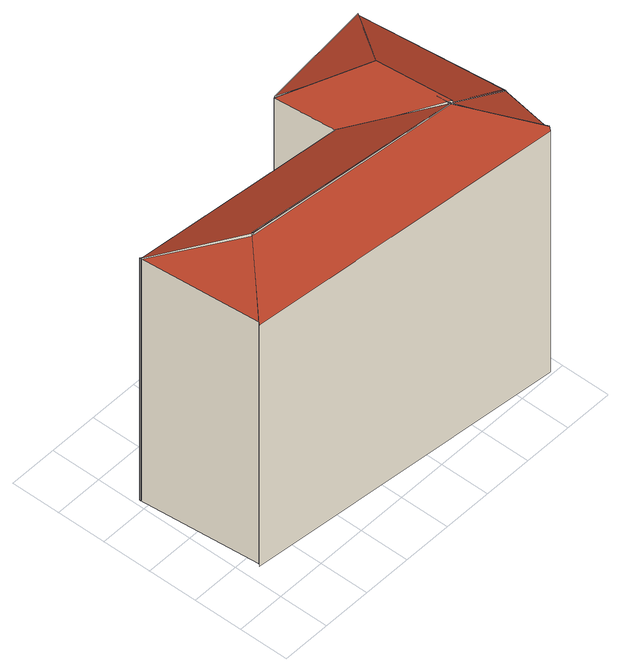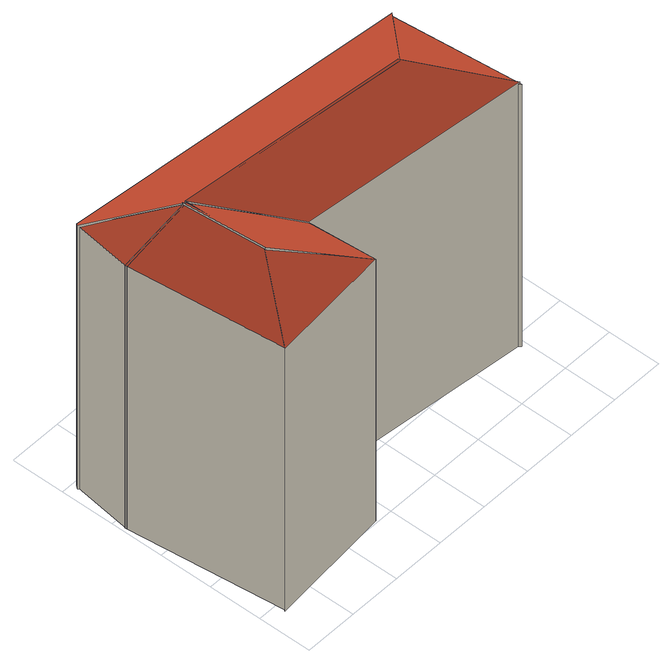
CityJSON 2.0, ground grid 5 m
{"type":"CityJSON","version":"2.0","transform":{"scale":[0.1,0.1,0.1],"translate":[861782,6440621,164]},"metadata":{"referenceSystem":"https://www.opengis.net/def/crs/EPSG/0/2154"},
"CityObjects":{
"building1":{"type":"Building","geometry":[{"type":"MultiSurface","lod":"2","boundaries":[[[0,1,2,3]],[[0,4,5]],[[6,7,8,9]],[[10,11,12]],[[13,14,15,16,17]],[[18,19,20,21]],[[22,23,24]],[[25,26,0,3]],[[26,27,1,0]],[[27,28,2,1]],[[28,25,3,2]],[[29,26,0,5]],[[26,30,4,0]],[[30,29,5,4]],[[31,32,6,9]],[[32,33,7,6]],[[33,34,8,7]],[[34,31,9,8]],[[35,36,10,12]],[[36,37,11,10]],[[37,35,12,11]],[[27,38,13,17]],[[38,39,14,13]],[[39,40,15,14]],[[40,41,16,15]],[[41,27,17,16]],[[42,43,18,21]],[[43,44,19,18]],[[44,45,20,19]],[[45,42,21,20]],[[41,46,22,24]],[[46,47,23,22]],[[47,41,24,23]],[[26,27,28,25]],[[26,30,29]],[[32,33,34,31]],[[36,37,35]],[[38,39,40,41,27]],[[43,44,45,42]],[[46,47,41]]],"semantics":{"surfaces":[{"type":"RoofSurface","distance_2d_scale":1.69,"slope_in_degrees":23.38,"area_in_square_meters":200.89},{"type":"RoofSurface","distance_2d_scale":1.69,"slope_in_degrees":24.92,"area_in_square_meters":109},{"type":"RoofSurface","distance_2d_scale":1.69,"slope_in_degrees":17.71,"area_in_square_meters":131.7},{"type":"RoofSurface","distance_2d_scale":1.69,"slope_in_degrees":23.44,"area_in_square_meters":52.48},{"type":"RoofSurface","distance_2d_scale":1.69,"slope_in_degrees":25.03,"area_in_square_meters":523.39},{"type":"RoofSurface","distance_2d_scale":1.69,"slope_in_degrees":16,"area_in_square_meters":396.09},{"type":"RoofSurface","distance_2d_scale":1.69,"slope_in_degrees":25.26,"area_in_square_meters":108.72},{"type":"WallSurface","height_in_meters":31.47,"area_in_square_meters":242.79},{"type":"WallSurface","height_in_meters":31.65,"area_in_square_meters":242.59},{"type":"WallSurface","height_in_meters":31.65,"area_in_square_meters":184.46},{"type":"WallSurface","height_in_meters":28.9,"area_in_square_meters":429.87},{"type":"WallSurface","height_in_meters":31.49,"area_in_square_meters":256.06},{"type":"WallSurface","height_in_meters":31.49,"area_in_square_meters":246.26},{"type":"WallSurface","height_in_meters":28.86,"area_in_square_meters":335.93},{"type":"WallSurface","height_in_meters":31.74,"area_in_square_meters":249.15},{"type":"WallSurface","height_in_meters":31.74,"area_in_square_meters":285.79},{"type":"WallSurface","height_in_meters":28.87,"area_in_square_meters":187.13},{"type":"WallSurface","height_in_meters":31.7,"area_in_square_meters":257.1},{"type":"WallSurface","height_in_meters":31.55,"area_in_square_meters":245.81},{"type":"WallSurface","height_in_meters":28.83,"area_in_square_meters":162.77},{"type":"WallSurface","height_in_meters":31.55,"area_in_square_meters":180.31},{"type":"WallSurface","height_in_meters":31.55,"area_in_square_meters":245.66},{"type":"WallSurface","height_in_meters":28.94,"area_in_square_meters":12.25},{"type":"WallSurface","height_in_meters":28.77,"area_in_square_meters":935.55},{"type":"WallSurface","height_in_meters":31.65,"area_in_square_meters":234.18},{"type":"WallSurface","height_in_meters":31.65,"area_in_square_meters":695.45},{"type":"WallSurface","height_in_meters":31.69,"area_in_square_meters":286.3},{"type":"WallSurface","height_in_meters":31.71,"area_in_square_meters":695.49},{"type":"WallSurface","height_in_meters":31.71,"area_in_square_meters":281.07},{"type":"WallSurface","height_in_meters":28.99,"area_in_square_meters":629.38},{"type":"WallSurface","height_in_meters":31.47,"area_in_square_meters":223.19},{"type":"WallSurface","height_in_meters":28.88,"area_in_square_meters":349.33},{"type":"WallSurface","height_in_meters":31.47,"area_in_square_meters":280.44},{"type":"GroundSurface"}],"values":[0,1,2,3,4,5,6,7,8,9,10,11,12,13,14,15,16,17,18,19,20,21,22,23,24,25,26,27,28,29,30,31,32,33,33,33,33,33,33,33]}}]}
},
"vertices":[
[282,144,322],[286,68,324],[347,60,296],[331,208,296],[332,209,296],[216,198,296],[289,67,325],[221,133,296],[215,198,295],[282,145,324],[339,6,295],[347,62,296],[287,69,323],[340,6,297],[338,3,295],[14,36,295],[68,92,324],[286,68,323],[286,67,324],[68,90,325],[5,158,297],[221,135,297],[16,39,295],[5,160,296],[68,92,322],[331,208,7],[282,144,7],[286,68,7],[347,60,7],[216,198,7],[332,209,7],[282,145,7],[289,67,7],[221,133,7],[215,198,7],[287,69,7],[339,6,7],[347,62,7],[340,6,7],[338,3,7],[14,36,7],[68,92,7],[221,135,7],[286,67,7],[68,90,7],[5,158,7],[16,39,7],[5,160,7]
]}
